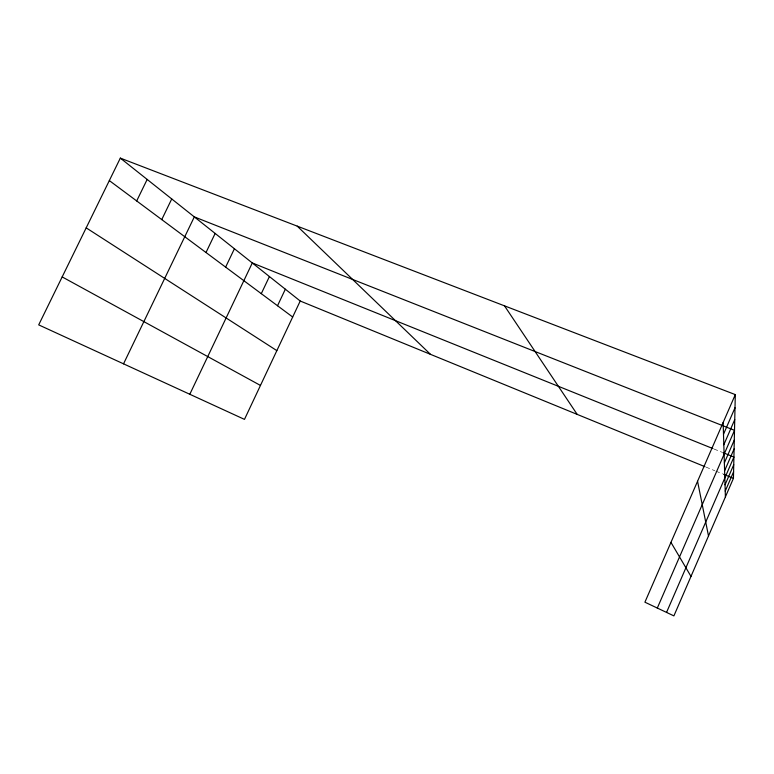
<?xml version="1.0" encoding="UTF-8"?>
<svg xmlns="http://www.w3.org/2000/svg" width="774" height="774" viewBox="0 0 774 774"><rect width="100%" height="100%" fill="white"/><g stroke="black" fill="none" stroke-linecap="round" stroke-linejoin="round"><path stroke-width="0.58" stroke-dasharray="3.87 2.9" d="M714.083 449.055L721.794 452.161M706.033 467.119L714.799 470.708M715.902 471.153L722.481 473.852"/><path stroke-width="1.16" d="M735.3 394.605L644.906 602.191L673.893 615.891L733.442 478.342L735.3 394.605L120.328 158.109L38.7 324.877L244.478 419.382L300.215 301.018L120.328 158.109M724.367 462.9L734.294 440.048M724.609 470.786L734.091 448.92M666.549 612.418L733.916 457.047L722.897 452.606M725.035 484.834L733.742 464.729M725.228 491.113L733.588 471.801M723.506 434.224L735.01 407.772M723.825 444.75L734.749 419.624M657.31 608.054L734.507 430.325L194.322 216.894L123.53 363.838M277.527 305.749L285.345 289.205M261.293 293.665L269.41 276.55M189.804 394.276L252.295 262.947L712.98 448.61M225.631 267.136L234.416 248.744M206 252.518L215.143 233.438M161.747 219.593L171.731 198.957M136.688 200.95L147.166 179.433M300.215 301.018L704.93 466.674M723.574 474.298L733.442 478.342M62.172 276.918L260.461 385.433M86.185 227.856L276.85 350.632M109.328 180.584L292.678 317.021M297.226 226.143L430.479 354.337M504.503 305.846L577.181 414.38M670.952 542.371L690.989 576.398M697.558 481.283L708.5 535.947M723.148 422.507L725.402 496.908"/></g></svg>
